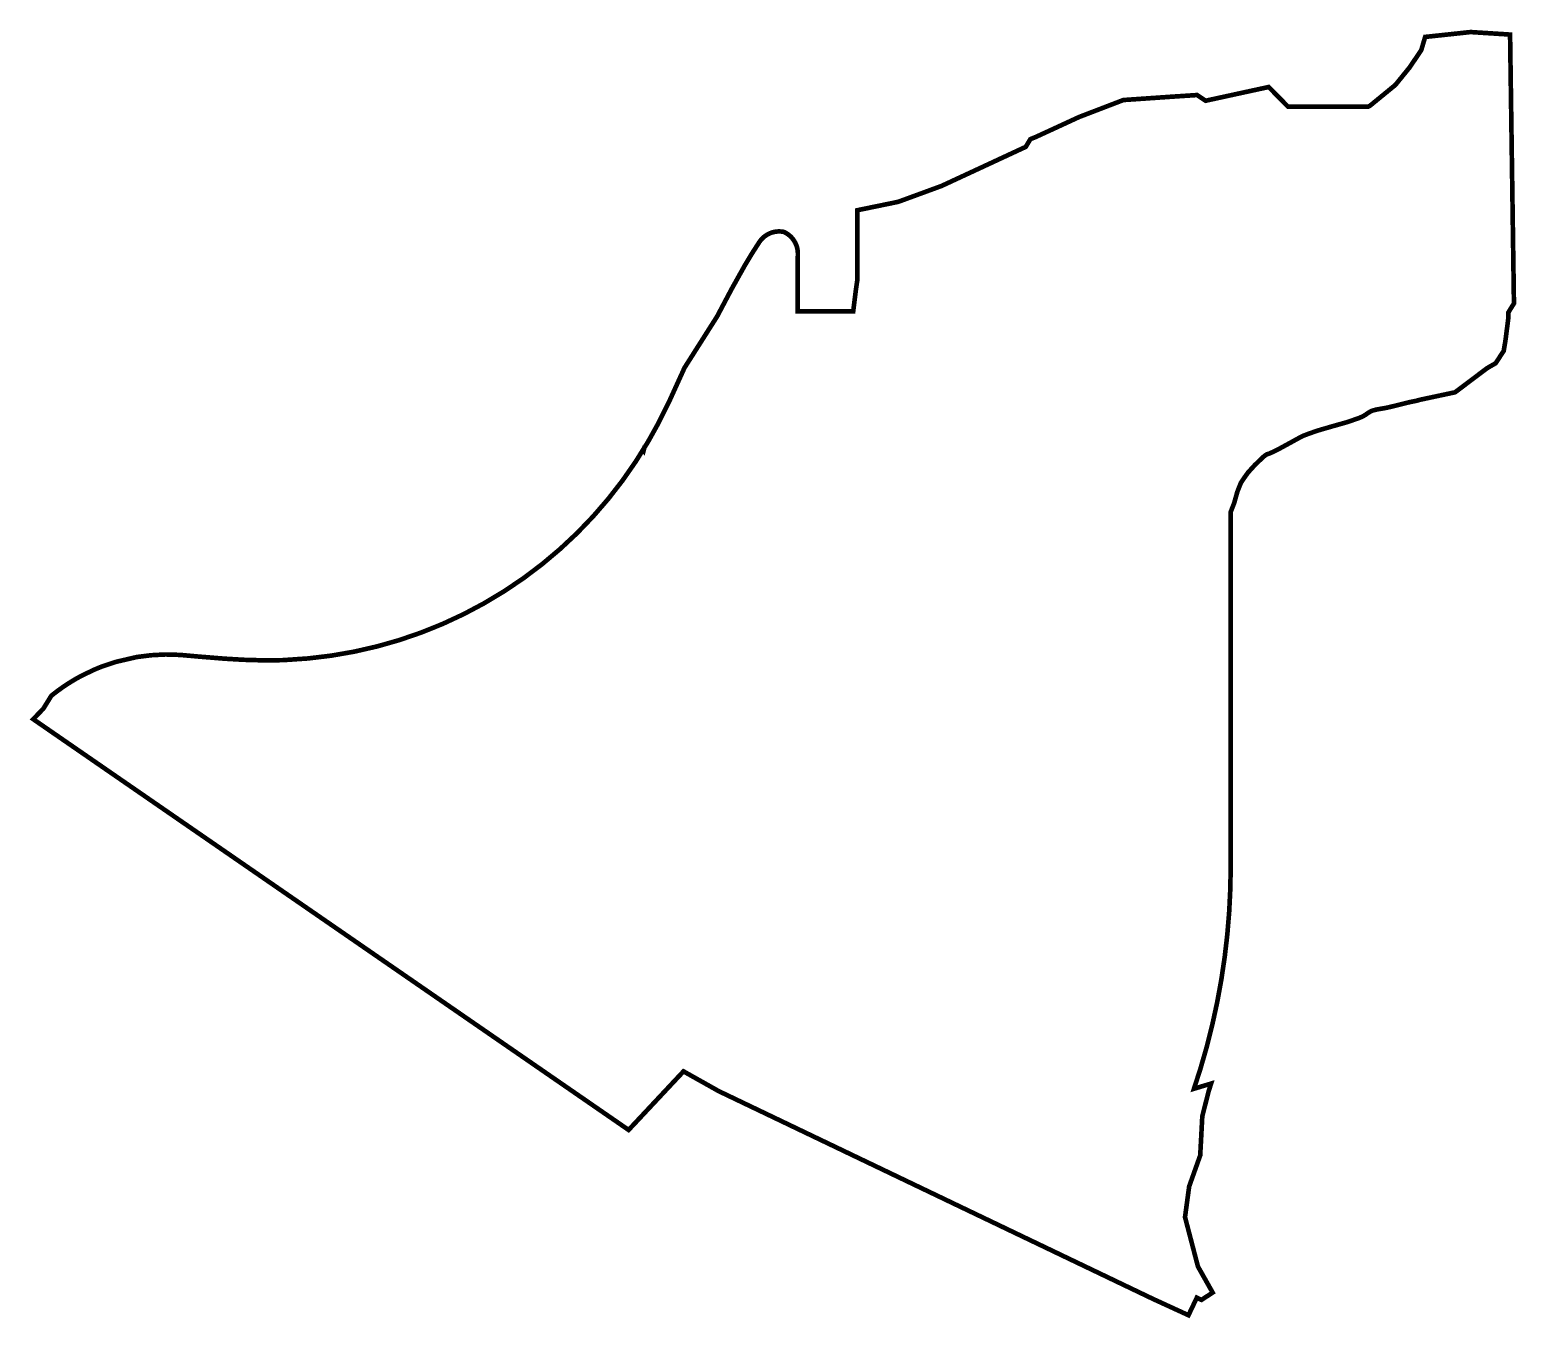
# Model space of a CAD drawing. Header units: metres. Extents: x 147181 to 147823, y 386920 to 387477.
import ezdxf

# ---------------------------------------------------------------- set-up
doc = ezdxf.new("R2010")
doc.units = ezdxf.units.M
doc.header["$MEASUREMENT"] = 0
doc.linetypes.add('PHANTOM2', pattern=[1.25, 0.625, -0.125, 0.125, -0.125, 0.125, -0.125])
doc.layers.add('# 03. 구역계(분할측량기준)_240819★', color=1, linetype='Continuous')

msp = doc.modelspace()

# ---------------------------------------------------------------- linework, layer by layer
at = {"layer": '# 03. 구역계(분할측량기준)_240819★', "linetype": 'PHANTOM2', "ltscale": 20, "const_width": 2, "flags": 128}
msp.add_lwpolyline([(147796.62, 387319.94), (147810.38, 387330.31), (147814.15, 387332.5), (147817.61, 387337.82), (147818.34, 387342.13), (147819.56, 387351.6), (147819.57, 387354.34), (147822.03, 387358.32), (147820.36, 387474.45), (147803.32, 387475.54), (147783.69, 387473.43), (147781.98, 387467.69), (147776.96, 387460.25), (147770.8, 387452.67), (147760.03, 387443.85), (147759.13, 387443.32), (147724.42, 387443.32), (147716.12, 387451.8), (147705.26, 387449.44), (147688.87, 387445.87), (147685.14, 387448.33), (147673.36, 387447.55), (147653.33, 387446.17), (147634.26, 387438.85), (147615.41, 387430.16), (147613.17, 387429.26), (147611.19, 387425.95), (147588.29, 387415.31), (147574.88, 387409.09), (147565.49, 387405.64), (147556.09, 387402.2), (147538.5, 387398.58), (147538.5, 387368.77), (147537.79, 387363.98), (147536.65, 387354.86), (147512.62, 387354.86), (147512.62, 387365.53), (147512.75, 387379.85), (147512.74, 387380.21), (147512.72, 387380.57), (147512.69, 387380.92), (147512.65, 387381.28), (147512.59, 387381.63), (147512.53, 387381.98), (147512.45, 387382.33), (147512.35, 387382.68), (147512.25, 387383.02), (147512.13, 387383.36), (147512, 387383.69), (147511.86, 387384.02), (147511.71, 387384.34), (147511.55, 387384.66), (147511.38, 387384.97), (147511.19, 387385.28), (147511, 387385.58), (147510.79, 387385.87), (147510.58, 387386.16), (147510.35, 387386.44), (147510.12, 387386.71), (147509.87, 387386.97), (147509.62, 387387.22), (147509.36, 387387.47), (147509.09, 387387.7), (147508.81, 387387.93), (147508.53, 387388.14), (147508.23, 387388.35), (147507.93, 387388.54), (147507.63, 387388.73), (147507.32, 387388.9), (147507, 387389.06), (147506.67, 387389.21), (147506.32, 387389.28), (147505.97, 387389.33), (147505.62, 387389.37), (147505.26, 387389.39), (147504.91, 387389.41), (147504.55, 387389.41), (147504.2, 387389.4), (147503.84, 387389.38), (147503.49, 387389.34), (147503.14, 387389.3), (147502.79, 387389.24), (147502.44, 387389.17), (147502.09, 387389.08), (147501.75, 387388.99), (147501.41, 387388.88), (147501.08, 387388.76), (147500.75, 387388.63), (147500.42, 387388.49), (147500.1, 387388.34), (147499.79, 387388.17), (147499.48, 387388), (147499.17, 387387.81), (147498.88, 387387.62), (147498.59, 387387.41), (147498.3, 387387.2), (147498.03, 387386.97), (147497.76, 387386.74), (147497.5, 387386.49), (147497.25, 387386.24), (147497.01, 387385.98), (147496.78, 387385.71), (147496.56, 387385.43), (147496.35, 387385.15), (147496.14, 387384.85), (147492.95, 387379.9), (147490.17, 387375.27), (147489.91, 387374.84), (147484.13, 387364.5), (147477.86, 387352.66), (147463.8, 387330.51), (147462.63, 387327.92), (147461.4, 387325.22), (147457.16, 387315.9), (147452.01, 387305.68), (147448.12, 387298.68), (147446.51, 387296.09), (147446.17, 387294.84), (147445.94, 387295.18), (147442.82, 387290.14), (147437.41, 387282.35), (147437.09, 387281.89), (147430.93, 387273.95), (147424.36, 387266.34), (147417.4, 387259.09), (147410.06, 387252.22), (147402.38, 387245.75), (147394.36, 387239.69), (147386.03, 387234.06), (147384.02, 387232.85), (147381.27, 387231.2), (147377.42, 387228.88), (147368.55, 387224.16), (147359.44, 387219.91), (147350.12, 387216.15), (147340.61, 387212.89), (147330.95, 387210.14), (147321.57, 387207.99), (147321.52, 387207.98), (147321.15, 387207.89), (147311.25, 387206.17), (147301.27, 387204.97), (147290.28, 387204.22), (147281.64, 387204.15), (147273.27, 387204.38), (147265.02, 387204.87), (147253.85, 387205.78), (147245.93, 387206.49), (147239.65, 387206.67), (147233.38, 387206.35), (147227.15, 387205.55), (147217.98, 387203.42), (147212.03, 387201.4), (147209.12, 387200.22), (147203.45, 387197.52), (147200.7, 387196), (147197.92, 387194.3), (147195.4, 387192.64), (147192.85, 387190.81), (147191.79, 387189.99), (147191.38, 387189.66), (147190.37, 387188.88), (147186.84, 387183.18), (147186.68, 387183.08), (147182.54, 387178.71), (147439.66, 387001.29), (147443.81, 387005.71), (147463.37, 387026.6), (147478.51, 387018.09), (147502.38, 387006.67), (147666.04, 386928.34), (147681.46, 386921.26), (147685.07, 386928.83), (147687.07, 386927.88), (147691.9, 386931.03), (147685.74, 386941.97), (147685.55, 386942.3), (147684.32, 386946.98), (147679.97, 386963.62), (147681.76, 386976.89), (147686.53, 386990.29), (147686.78, 386994.89), (147687.43, 387007.22), (147690.16, 387017.91), (147691.23, 387021.32), (147683.83, 387019.08), (147686.62, 387027.7), (147689.35, 387037.19), (147691.76, 387046.77), (147693.86, 387056.43), (147695.64, 387066.15), (147697.1, 387075.92), (147698.24, 387085.73), (147699.05, 387095.58), (147699.54, 387105.45), (147699.7, 387115.33), (147699.7, 387268.23), (147701.23, 387272.17), (147702.55, 387276.89), (147704.08, 387280.78), (147705.55, 387282.98), (147707.21, 387285.31), (147710.13, 387288.5), (147712.54, 387290.83), (147713.39, 387291.64), (147713.55, 387291.79), (147713.99, 387292.19), (147714.6, 387292.68), (147715.1, 387293.01), (147715.28, 387293.11), (147715.36, 387293.15), (147715.59, 387293.23), (147715.9, 387293.31), (147716.14, 387293.38), (147716.22, 387293.41), (147717.47, 387293.95), (147720.91, 387295.66), (147725.27, 387298.04), (147728.63, 387299.89), (147729.84, 387300.53), (147729.91, 387300.57), (147730.13, 387300.69), (147730.42, 387300.84), (147730.64, 387300.95), (147730.72, 387300.99), (147731.24, 387301.21), (147732.72, 387301.79), (147734.66, 387302.48), (147736.17, 387303), (147736.7, 387303.18), (147738.47, 387303.75), (147743.5, 387305.2), (147750, 387307.05), (147754.94, 387308.74), (147756.64, 387309.46), (147757, 387309.65), (147757.98, 387310.27), (147759.22, 387311.13), (147760.21, 387311.72), (147760.59, 387311.89), (147761.15, 387312.09), (147762.77, 387312.5), (147764.92, 387312.87), (147766.59, 387313.15), (147767.17, 387313.27), (147768.04, 387313.47), (147770.49, 387314.06), (147773.65, 387314.84), (147776.1, 387315.45), (147776.97, 387315.66), (147777.34, 387315.74), (147778.4, 387315.95), (147779.76, 387316.23), (147780.8, 387316.51), (147781.16, 387316.63)], close=True, dxfattribs=at)

doc.saveas('drawing.dxf')
